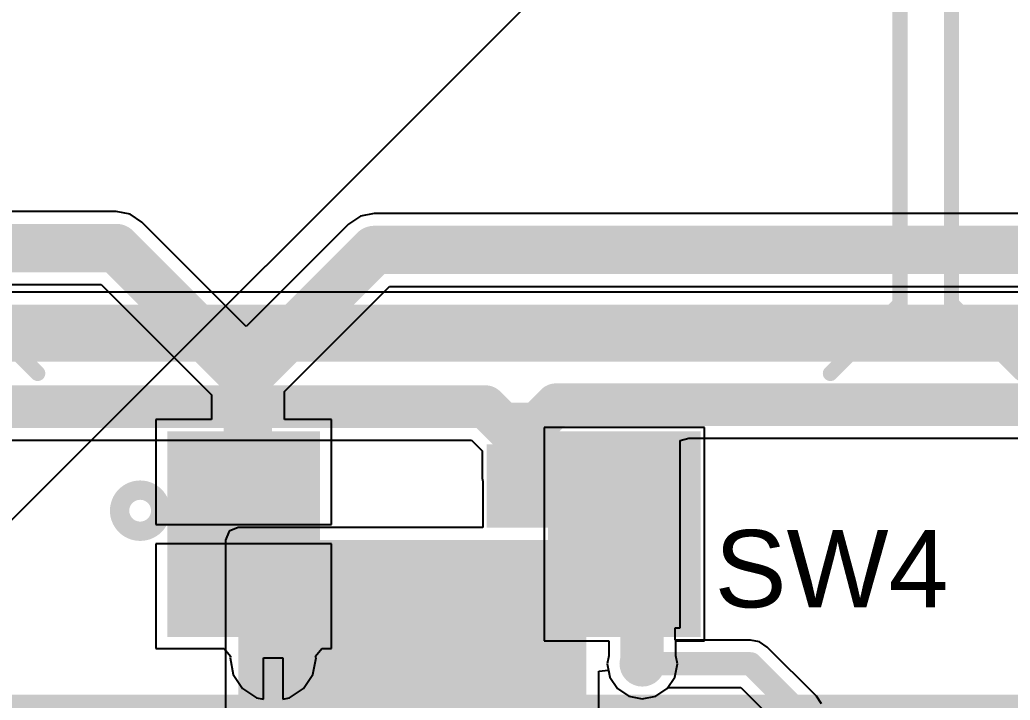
# Model space of a CAD drawing. Header units: millimetres. Extents: x 0 to 214, y 0 to 214.
# Drawn here: x 3.536 to 4.048, y 3.555 to 3.907 of the extents above; entities that cross this region are included whole.
import ezdxf

# ---------------------------------------------------------------- set-up
doc = ezdxf.new("R2010")
doc.units = ezdxf.units.MM
doc.header["$MEASUREMENT"] = 0
for name, color, linetype in [('BottomLayer', 5, 'Continuous'), ('BottomPaste', 16, 'Continuous'), ('BottomSolder', 6, 'Continuous'), ('TopLayer', 1, 'Continuous'), ('TopOverlay', 2, 'Continuous'), ('TopPaste', 8, 'Continuous'), ('TopSolder', 216, 'Continuous'), ('ViaHoleLayer', 16, 'Continuous')]:
    doc.layers.add(name, color=color, linetype=linetype)
doc.styles.add('Arial', font='', dxfattribs={"height": 0.2})
doc.styles.get('Arial').set_extended_font_data('Arial')

# ---------------------------------------------------------------- blocks, each defined once
blk = doc.blocks.new('HDR2X8_14')
at = {"layer": 'TopOverlay', "const_width": 0.00787}
blk.add_lwpolyline([(-0.409, 0.1), (0.41, 0.1)], dxfattribs=at)
blk = doc.blocks.new('TL3300CF160Q_267')
at = {"layer": 'TopLayer'}
for points in [[(-0.25591, 0.06299), (-0.35433, 0.06299), (-0.35433, 0.13386), (-0.25591, 0.13386)], [(0.35433, 0.06299), (0.25591, 0.06299), (0.25591, 0.13386), (0.35433, 0.13386)], [(-0.25591, -0.13386), (-0.35433, -0.13386), (-0.35433, -0.06299), (-0.25591, -0.06299)], [(0.35433, -0.13386), (0.25591, -0.13386), (0.25591, -0.06299), (0.35433, -0.06299)]]:
    blk.add_hatch(color=1, dxfattribs=at).paths.add_polyline_path(points)
at = {"layer": 'TopPaste'}
for points in [[(-0.25591, 0.06299), (-0.35433, 0.06299), (-0.35433, 0.13386), (-0.25591, 0.13386)], [(0.35433, 0.06299), (0.25591, 0.06299), (0.25591, 0.13386), (0.35433, 0.13386)], [(-0.25591, -0.13386), (-0.35433, -0.13386), (-0.35433, -0.06299), (-0.25591, -0.06299)], [(0.35433, -0.13386), (0.25591, -0.13386), (0.25591, -0.06299), (0.35433, -0.06299)]]:
    blk.add_hatch(color=8, dxfattribs=at).paths.add_polyline_path(points)
at = {"layer": 'TopSolder'}
for points in [[(-0.25191, 0.05899), (-0.35833, 0.05899), (-0.35833, 0.13786), (-0.25191, 0.13786)], [(0.35833, 0.05899), (0.25191, 0.05899), (0.25191, 0.13786), (0.35833, 0.13786)], [(-0.25191, -0.13786), (-0.35833, -0.13786), (-0.35833, -0.05899), (-0.25191, -0.05899)], [(0.35833, -0.13786), (0.25191, -0.13786), (0.25191, -0.05899), (0.35833, -0.05899)]]:
    blk.add_hatch(color=216, dxfattribs=at).paths.add_polyline_path(points)
at = {"layer": 'TopOverlay', "const_width": 0.00787}
for points in [[(-0.186, 0.241), (-0.222, 0.205)], [(-0.186, 0.241), (0.186, 0.241)], [(0.186, 0.241), (0.222, 0.205)], [(-0.24098, 0.05284), (-0.241, -0.051)], [(0.24202, 0.05384), (0.242, -0.055)], [(-0.222, -0.205), (-0.186, -0.241)], [(0.222, -0.205), (0.186, -0.241)], [(-0.186, -0.241), (0.186, -0.241)]]:
    blk.add_lwpolyline(points, dxfattribs=at)
at = {"layer": 'TopOverlay'}
for points, const_width in [([(-0.18797, 0.241, 1), (-0.18403, 0.241, 1)], 0.00394), ([(-0.18797, 0.241, 1), (-0.18403, 0.241, 1)], 0.00394), ([(0.18403, 0.241, 1), (0.18797, 0.241, 1)], 0.00394), ([(0.18403, 0.241, 1), (0.18797, 0.241, 1)], 0.00394), ([(-0.22397, 0.205, 1), (-0.22003, 0.205, 1)], 0.00394), ([(0.22003, 0.205, 1), (0.22397, 0.205, 1)], 0.00394), ([(-0.28237, 0.152, 1), (-0.30363, 0.152, 1)], 0.01), ([(-0.30613, 0.152, 1), (-0.30113, 0.152, 1)], 0.005), ([(-0.28487, 0.152, 1), (-0.27987, 0.152, 1)], 0.005), ([(-0.24295, 0.05284, 1), (-0.23902, 0.05284, 1)], 0.00394), ([(0.24005, 0.05384, 1), (0.24398, 0.05384, 1)], 0.00394), ([(-0.24297, -0.051, 1), (-0.23903, -0.051, 1)], 0.00394), ([(0.24003, -0.055, 1), (0.24397, -0.055, 1)], 0.00394), ([(-0.22397, -0.205, 1), (-0.22003, -0.205, 1)], 0.00394), ([(0.22003, -0.205, 1), (0.22397, -0.205, 1)], 0.00394), ([(-0.18797, -0.241, 1), (-0.18403, -0.241, 1)], 0.00394), ([(-0.18797, -0.241, 1), (-0.18403, -0.241, 1)], 0.00394), ([(0.18403, -0.241, 1), (0.18797, -0.241, 1)], 0.00394), ([(0.18403, -0.241, 1), (0.18797, -0.241, 1)], 0.00394)]:
    blk.add_lwpolyline(points, format="xyb", close=True, dxfattribs=dict(at, const_width=const_width))
blk = doc.blocks.new('TL3300CF160Q_269')
at = {"layer": 'TopLayer'}
for points in [[(-0.25591, 0.06299), (-0.35433, 0.06299), (-0.35433, 0.13386), (-0.25591, 0.13386)], [(0.35433, 0.06299), (0.25591, 0.06299), (0.25591, 0.13386), (0.35433, 0.13386)], [(-0.25591, -0.13386), (-0.35433, -0.13386), (-0.35433, -0.06299), (-0.25591, -0.06299)], [(0.35433, -0.13386), (0.25591, -0.13386), (0.25591, -0.06299), (0.35433, -0.06299)]]:
    blk.add_hatch(color=1, dxfattribs=at).paths.add_polyline_path(points)
at = {"layer": 'TopPaste'}
for points in [[(-0.25591, 0.06299), (-0.35433, 0.06299), (-0.35433, 0.13386), (-0.25591, 0.13386)], [(0.35433, 0.06299), (0.25591, 0.06299), (0.25591, 0.13386), (0.35433, 0.13386)], [(-0.25591, -0.13386), (-0.35433, -0.13386), (-0.35433, -0.06299), (-0.25591, -0.06299)], [(0.35433, -0.13386), (0.25591, -0.13386), (0.25591, -0.06299), (0.35433, -0.06299)]]:
    blk.add_hatch(color=8, dxfattribs=at).paths.add_polyline_path(points)
at = {"layer": 'TopSolder'}
for points in [[(-0.25191, 0.05899), (-0.35833, 0.05899), (-0.35833, 0.13786), (-0.25191, 0.13786)], [(0.35833, 0.05899), (0.25191, 0.05899), (0.25191, 0.13786), (0.35833, 0.13786)], [(-0.25191, -0.13786), (-0.35833, -0.13786), (-0.35833, -0.05899), (-0.25191, -0.05899)], [(0.35833, -0.13786), (0.25191, -0.13786), (0.25191, -0.05899), (0.35833, -0.05899)]]:
    blk.add_hatch(color=216, dxfattribs=at).paths.add_polyline_path(points)
at = {"layer": 'TopOverlay', "const_width": 0.00787}
for points in [[(-0.186, 0.241), (-0.222, 0.205)], [(-0.186, 0.241), (0.186, 0.241)], [(0.186, 0.241), (0.222, 0.205)], [(-0.24098, 0.05284), (-0.241, -0.051)], [(0.24202, 0.05384), (0.242, -0.055)], [(-0.222, -0.205), (-0.186, -0.241)], [(0.222, -0.205), (0.186, -0.241)], [(-0.186, -0.241), (0.186, -0.241)]]:
    blk.add_lwpolyline(points, dxfattribs=at)
at = {"layer": 'TopOverlay'}
for points, const_width in [([(-0.18797, 0.241, 1), (-0.18403, 0.241, 1)], 0.00394), ([(-0.18797, 0.241, 1), (-0.18403, 0.241, 1)], 0.00394), ([(0.18403, 0.241, 1), (0.18797, 0.241, 1)], 0.00394), ([(0.18403, 0.241, 1), (0.18797, 0.241, 1)], 0.00394), ([(-0.22397, 0.205, 1), (-0.22003, 0.205, 1)], 0.00394), ([(0.22003, 0.205, 1), (0.22397, 0.205, 1)], 0.00394), ([(-0.28237, 0.152, 1), (-0.30363, 0.152, 1)], 0.01), ([(-0.30613, 0.152, 1), (-0.30113, 0.152, 1)], 0.005), ([(-0.28487, 0.152, 1), (-0.27987, 0.152, 1)], 0.005), ([(-0.24295, 0.05284, 1), (-0.23902, 0.05284, 1)], 0.00394), ([(0.24005, 0.05384, 1), (0.24398, 0.05384, 1)], 0.00394), ([(-0.24297, -0.051, 1), (-0.23903, -0.051, 1)], 0.00394), ([(0.24003, -0.055, 1), (0.24397, -0.055, 1)], 0.00394), ([(-0.22397, -0.205, 1), (-0.22003, -0.205, 1)], 0.00394), ([(0.22003, -0.205, 1), (0.22397, -0.205, 1)], 0.00394), ([(-0.18797, -0.241, 1), (-0.18403, -0.241, 1)], 0.00394), ([(-0.18797, -0.241, 1), (-0.18403, -0.241, 1)], 0.00394), ([(0.18403, -0.241, 1), (0.18797, -0.241, 1)], 0.00394), ([(0.18403, -0.241, 1), (0.18797, -0.241, 1)], 0.00394)]:
    blk.add_lwpolyline(points, format="xyb", close=True, dxfattribs=dict(at, const_width=const_width))
blk = doc.blocks.new('RES_0603_B_305')
at = {"layer": 'BottomLayer'}
for points in [[(-0.045, -0.0175), (-0.045, 0.0175), (-0.015, 0.0175), (-0.015, -0.0175)], [(0.015, -0.0175), (0.015, 0.0175), (0.045, 0.0175), (0.045, -0.0175)]]:
    blk.add_hatch(color=5, dxfattribs=at).paths.add_polyline_path(points)
at = {"layer": 'BottomPaste'}
for points in [[(-0.045, -0.0175), (-0.045, 0.0175), (-0.015, 0.0175), (-0.015, -0.0175)], [(0.015, -0.0175), (0.015, 0.0175), (0.045, 0.0175), (0.045, -0.0175)]]:
    blk.add_hatch(color=16, dxfattribs=at).paths.add_polyline_path(points)
at = {"layer": 'BottomSolder'}
for points in [[(-0.049, -0.0215), (-0.049, 0.0215), (-0.011, 0.0215), (-0.011, -0.0215)], [(0.011, -0.0215), (0.011, 0.0215), (0.049, 0.0215), (0.049, -0.0215)]]:
    blk.add_hatch(color=6, dxfattribs=at).paths.add_polyline_path(points)
blk = doc.blocks.new('C__0603_B_348')
at = {"layer": 'BottomLayer'}
for points in [[(-0.045, -0.0175), (-0.045, 0.0175), (-0.015, 0.0175), (-0.015, -0.0175)], [(0.015, -0.0175), (0.015, 0.0175), (0.045, 0.0175), (0.045, -0.0175)]]:
    blk.add_hatch(color=5, dxfattribs=at).paths.add_polyline_path(points)
at = {"layer": 'BottomPaste'}
for points in [[(-0.045, -0.0175), (-0.045, 0.0175), (-0.015, 0.0175), (-0.015, -0.0175)], [(0.015, -0.0175), (0.015, 0.0175), (0.045, 0.0175), (0.045, -0.0175)]]:
    blk.add_hatch(color=16, dxfattribs=at).paths.add_polyline_path(points)
at = {"layer": 'BottomSolder'}
for points in [[(-0.04736, -0.01986), (-0.04736, 0.01986), (-0.01264, 0.01986), (-0.01264, -0.01986)], [(0.01264, -0.01986), (0.01264, 0.01986), (0.04736, 0.01986), (0.04736, -0.01986)]]:
    blk.add_hatch(color=6, dxfattribs=at).paths.add_polyline_path(points)

msp = doc.modelspace()

# ---------------------------------------------------------------- hatches: boundary and pattern name
at = {"layer": 'BottomLayer'}
msp.add_hatch(color=5, dxfattribs=at).paths.add_polyline_path([(3.649, 3.431), (3.829, 3.431), (3.829, 3.638), (3.649, 3.638)])
h = msp.add_hatch(color=5, dxfattribs=at)
edge = h.paths.add_edge_path()
edge.add_arc((3.667, 3.577), 0.01181, 0, 360)
h = msp.add_hatch(color=5, dxfattribs=at)
edge = h.paths.add_edge_path()
edge.add_arc((3.858, 3.574), 0.01181, 0, 360)
at = {"layer": 'BottomSolder'}
h = msp.add_hatch(color=6, dxfattribs=at)
edge = h.paths.add_edge_path()
edge.add_arc((3.667, 3.577), 0.00591, 0, 360)
h = msp.add_hatch(color=6, dxfattribs=at)
edge = h.paths.add_edge_path()
edge.add_arc((3.858, 3.574), 0.00591, 0, 360)
at = {"layer": 'TopLayer'}
h = msp.add_hatch(color=1, dxfattribs=at)
edge = h.paths.add_edge_path()
edge.add_arc((3.667, 3.577), 0.01181, 0, 360)
h = msp.add_hatch(color=1, dxfattribs=at)
edge = h.paths.add_edge_path()
edge.add_arc((3.858, 3.574), 0.01181, 0, 360)
at = {"layer": 'TopSolder'}
h = msp.add_hatch(color=216, dxfattribs=at)
edge = h.paths.add_edge_path()
edge.add_arc((3.667, 3.577), 0.00591, 0, 360)
h = msp.add_hatch(color=216, dxfattribs=at)
edge = h.paths.add_edge_path()
edge.add_arc((3.858, 3.574), 0.00591, 0, 360)
at = {"layer": 'ViaHoleLayer'}
h = msp.add_hatch(color=16, dxfattribs=at)
edge = h.paths.add_edge_path()
edge.add_arc((3.667, 3.577), 0.00591, 0, 360)
h = msp.add_hatch(color=16, dxfattribs=at)
edge = h.paths.add_edge_path()
edge.add_arc((3.858, 3.574), 0.00591, 0, 360)

# ---------------------------------------------------------------- linework, layer by layer
at = {"layer": 'BottomLayer'}
for p, q in [((4.25519, 3.76617), (3.498, 3.76617)), ((3.3663, 3.68967), (3.7696, 3.68967)), ((3.7696, 3.68967), (3.77519, 3.68408)), ((3.87753, 3.6894), (3.882, 3.69067)), ((3.87753, 3.6424), (3.87753, 3.6894)), ((3.882, 3.69067), (4.2647, 3.69067)), ((3.77519, 3.68408), (3.77519, 3.6699)), ((3.77519, 3.6699), (3.77553, 3.66823)), ((3.77553, 3.66823), (3.77553, 3.64449)), ((3.64441, 3.64259), (3.64251, 3.638)), ((3.649, 3.64449), (3.64441, 3.64259)), ((3.77553, 3.64449), (3.649, 3.64449)), ((3.87753, 3.6395), (3.87753, 3.6424)), ((3.87753, 3.6424), (3.87753, 3.6424)), ((3.64251, 3.638), (3.64251, 3.44849)), ((3.87753, 3.5925), (3.87753, 3.6395)), ((3.87753, 3.6395), (3.87753, 3.6395)), ((3.87502, 3.58624), (3.87502, 3.5925)), ((3.87502, 3.5925), (3.87753, 3.5925)), ((3.914, 3.58624), (3.87502, 3.58624)), ((3.91868, 3.5853), (3.914, 3.58624)), ((3.92265, 3.58265), (3.91868, 3.5853)), ((3.94808, 3.55722), (3.92265, 3.58265)), ((3.83549, 3.57022), (3.84049, 3.57071)), ((3.83549, 3.51772), (3.83549, 3.57022)), ((3.84049, 3.57071), (3.84122, 3.56705)), ((3.84122, 3.56705), (3.84516, 3.56116)), ((3.84516, 3.56116), (3.85105, 3.55722)), ((3.86495, 3.55722), (3.87084, 3.56116)), ((3.87084, 3.56116), (3.87125, 3.56176)), ((3.87125, 3.56176), (3.90893, 3.56176)), ((3.90893, 3.56176), (3.9272, 3.5435)), ((3.85105, 3.55722), (3.858, 3.55584)), ((3.858, 3.55584), (3.86495, 3.55722)), ((3.95074, 3.55325), (3.94808, 3.55722))]:
    msp.add_line(p, q, dxfattribs=at)
for points, const_width in [([(3.498, 3.745), (4.25519, 3.745)], 0.02953), ([(3.80053, 3.69511), (3.81341, 3.708)], 0.022), ([(3.81341, 3.708), (4.27884, 3.708)], 0.022), ([(3.295, 3.707), (3.77678, 3.707)], 0.022), ([(3.77678, 3.707), (3.79253, 3.69126)], 0.022), ([(3.80053, 3.6699), (3.80053, 3.69511)], 0.022), ([(3.79253, 3.6699), (3.79253, 3.69126)], 0.022), ([(3.79253, 3.6699), (3.79653, 3.6659)], 0.022), ([(3.79653, 3.6659), (3.80053, 3.6699)], 0.022), ([(3.85653, 3.617), (3.85653, 3.6659)], 0.022), ([(3.79253, 3.6095), (3.79253, 3.616)], 0.022), ([(3.85653, 3.617), (3.85769, 3.61584)], 0.022), ([(3.85769, 3.57431), (3.85769, 3.61584)], 0.022), ([(3.77464, 3.59161), (3.79253, 3.6095)], 0.022), ([(3.77464, 3.577), (3.77464, 3.59161)], 0.022), ([(3.667, 3.577), (3.77464, 3.577)], 0.022), ([(3.85769, 3.57431), (3.858, 3.574)], 0.022), ([(3.858, 3.574), (3.914, 3.574)], 0.012), ([(3.914, 3.574), (3.93943, 3.54857)], 0.012)]:
    msp.add_lwpolyline(points, dxfattribs=dict(at, const_width=const_width))
for points, const_width in [([(3.80791, 3.708, 1), (3.81891, 3.708, 1)], 0.011), ([(3.80791, 3.708, 1), (3.81891, 3.708, 1)], 0.011), ([(3.77128, 3.707, 1), (3.78228, 3.707, 1)], 0.011), ([(3.77128, 3.707, 1), (3.78228, 3.707, 1)], 0.011), ([(3.79503, 3.69511, 1), (3.80603, 3.69511, 1)], 0.011), ([(3.79503, 3.69511, 1), (3.80603, 3.69511, 1)], 0.011), ([(3.78703, 3.69126, 1), (3.79803, 3.69126, 1)], 0.011), ([(3.78703, 3.69126, 1), (3.79803, 3.69126, 1)], 0.011), ([(3.78703, 3.6699, 1), (3.79803, 3.6699, 1)], 0.011), ([(3.78703, 3.6699, 1), (3.79803, 3.6699, 1)], 0.011), ([(3.79503, 3.6699, 1), (3.80603, 3.6699, 1)], 0.011), ([(3.79503, 3.6699, 1), (3.80603, 3.6699, 1)], 0.011), ([(3.79103, 3.6659, 1), (3.80203, 3.6659, 1)], 0.011), ([(3.79103, 3.6659, 1), (3.80203, 3.6659, 1)], 0.011), ([(3.85103, 3.6659, 1), (3.86203, 3.6659, 1)], 0.011), ([(3.78703, 3.616, 1), (3.79803, 3.616, 1)], 0.011), ([(3.85103, 3.617, 1), (3.86203, 3.617, 1)], 0.011), ([(3.85103, 3.617, 1), (3.86203, 3.617, 1)], 0.011), ([(3.85219, 3.61584, 1), (3.86319, 3.61584, 1)], 0.011), ([(3.85219, 3.61584, 1), (3.86319, 3.61584, 1)], 0.011), ([(3.78703, 3.6095, 1), (3.79803, 3.6095, 1)], 0.011), ([(3.78703, 3.6095, 1), (3.79803, 3.6095, 1)], 0.011), ([(3.76914, 3.59161, 1), (3.78014, 3.59161, 1)], 0.011), ([(3.76914, 3.59161, 1), (3.78014, 3.59161, 1)], 0.011), ([(3.6615, 3.577, 1), (3.6725, 3.577, 1)], 0.011), ([(3.76914, 3.577, 1), (3.78014, 3.577, 1)], 0.011), ([(3.76914, 3.577, 1), (3.78014, 3.577, 1)], 0.011), ([(3.85219, 3.57431, 1), (3.86319, 3.57431, 1)], 0.011), ([(3.85219, 3.57431, 1), (3.86319, 3.57431, 1)], 0.011), ([(3.8525, 3.574, 1), (3.8635, 3.574, 1)], 0.011), ([(3.855, 3.574, 1), (3.861, 3.574, 1)], 0.006), ([(3.911, 3.574, 1), (3.917, 3.574, 1)], 0.006), ([(3.911, 3.574, 1), (3.917, 3.574, 1)], 0.006)]:
    msp.add_lwpolyline(points, format="xyb", close=True, dxfattribs=dict(at, const_width=const_width))
at = {"layer": 'BottomSolder'}
msp.add_line((0.01449, 0.13433), (214.06023, 213.98652), dxfattribs=at)
at = {"layer": 'TopLayer'}
for p, q in [((3.58586, 3.80786), (3.21638, 3.80786)), ((3.59308, 3.80643), (3.58586, 3.80786)), ((3.5992, 3.80234), (3.59308, 3.80643)), ((3.71938, 3.80686), (3.71217, 3.80543)), ((4.09762, 3.80686), (3.71938, 3.80686)), ((3.65312, 3.74841), (3.5992, 3.80234)), ((3.70605, 3.80134), (3.65312, 3.74841)), ((3.71217, 3.80543), (3.70605, 3.80134)), ((3.50369, 3.77014), (3.57805, 3.77014)), ((3.57805, 3.77014), (3.63514, 3.71305)), ((3.67286, 3.7148), (3.7272, 3.76914)), ((3.7272, 3.76914), (4.08981, 3.76914)), ((3.67286, 3.70025), (3.67286, 3.7148)), ((3.63514, 3.71305), (3.63514, 3.70025)), ((3.63514, 3.70025), (3.60643, 3.70025)), ((3.60643, 3.70025), (3.60643, 3.64604)), ((3.6973, 3.70025), (3.67286, 3.70025)), ((3.6973, 3.64604), (3.6973, 3.70025)), ((3.89015, 3.69625), (3.80728, 3.69625)), ((3.80728, 3.69625), (3.80728, 3.58583)), ((3.89015, 3.58583), (3.89015, 3.69625)), ((3.60643, 3.64604), (3.65187, 3.64604)), ((3.65187, 3.64604), (3.6973, 3.64604)), ((3.65187, 3.63604), (3.60643, 3.63604)), ((3.60643, 3.63604), (3.60643, 3.58183)), ((3.6973, 3.63604), (3.65187, 3.63604)), ((3.6973, 3.58183), (3.6973, 3.63604)), ((3.80728, 3.58583), (3.84067, 3.58583)), ((3.84067, 3.58583), (3.84067, 3.57816)), ((3.87533, 3.57816), (3.87533, 3.58583)), ((3.87533, 3.58583), (3.89015, 3.58583)), ((3.60643, 3.58183), (3.64178, 3.58183)), ((3.64178, 3.58183), (3.64495, 3.57796)), ((3.68905, 3.57796), (3.69222, 3.58183)), ((3.69222, 3.58183), (3.6973, 3.58183)), ((3.64495, 3.57796), (3.64476, 3.577)), ((3.64476, 3.577), (3.64645, 3.56849)), ((3.662, 3.55576), (3.662, 3.577)), ((3.662, 3.577), (3.672, 3.577)), ((3.672, 3.577), (3.672, 3.55576)), ((3.68755, 3.56849), (3.68924, 3.577)), ((3.68924, 3.577), (3.68905, 3.57796)), ((3.84067, 3.57816), (3.83984, 3.574)), ((3.87616, 3.574), (3.87533, 3.57816)), ((3.83984, 3.574), (3.84122, 3.56705)), ((3.87478, 3.56705), (3.87616, 3.574)), ((3.64645, 3.56849), (3.65128, 3.56128)), ((3.68272, 3.56128), (3.68755, 3.56849)), ((3.84122, 3.56705), (3.84516, 3.56116)), ((3.87084, 3.56116), (3.87478, 3.56705)), ((3.65128, 3.56128), (3.65849, 3.55645)), ((3.67551, 3.55645), (3.68272, 3.56128)), ((3.84516, 3.56116), (3.85105, 3.55722)), ((3.86495, 3.55722), (3.87084, 3.56116)), ((3.65849, 3.55645), (3.662, 3.55576)), ((3.672, 3.55576), (3.67551, 3.55645)), ((3.85105, 3.55722), (3.858, 3.55584)), ((3.858, 3.55584), (3.86495, 3.55722))]:
    msp.add_line(p, q, dxfattribs=at)
for points, const_width in [([(3.21638, 3.789), (3.58586, 3.789)], 0.025), ([(3.58586, 3.789), (3.65372, 3.72114)], 0.025), ([(3.654, 3.72262), (3.71938, 3.788)], 0.025), ([(3.71938, 3.788), (4.09762, 3.788)], 0.025), ([(3.654, 3.64261), (3.654, 3.72262)], 0.025), ([(3.84872, 3.64104), (3.858, 3.63176)], 0.022), ([(3.65215, 3.64076), (3.667, 3.62591)], 0.022), ([(3.858, 3.574), (3.858, 3.63176)], 0.022), ([(3.667, 3.577), (3.667, 3.62591)], 0.022)]:
    msp.add_lwpolyline(points, dxfattribs=dict(at, const_width=const_width))
for points, const_width in [([(3.57961, 3.789, 1), (3.59211, 3.789, 1)], 0.0125), ([(3.57961, 3.789, 1), (3.59211, 3.789, 1)], 0.0125), ([(3.71313, 3.788, 1), (3.72563, 3.788, 1)], 0.0125), ([(3.71313, 3.788, 1), (3.72563, 3.788, 1)], 0.0125), ([(3.64775, 3.72262, 1), (3.66025, 3.72262, 1)], 0.0125), ([(3.64775, 3.72262, 1), (3.66025, 3.72262, 1)], 0.0125), ([(3.64747, 3.72114, 1), (3.65997, 3.72114, 1)], 0.0125), ([(3.64775, 3.64261, 1), (3.66025, 3.64261, 1)], 0.0125), ([(3.84322, 3.64104, 1), (3.85422, 3.64104, 1)], 0.011), ([(3.64665, 3.64076, 1), (3.65765, 3.64076, 1)], 0.011), ([(3.8525, 3.63176, 1), (3.8635, 3.63176, 1)], 0.011), ([(3.8525, 3.63176, 1), (3.8635, 3.63176, 1)], 0.011), ([(3.6615, 3.62591, 1), (3.6725, 3.62591, 1)], 0.011), ([(3.6615, 3.62591, 1), (3.6725, 3.62591, 1)], 0.011), ([(3.6615, 3.577, 1), (3.6725, 3.577, 1)], 0.011), ([(3.8525, 3.574, 1), (3.8635, 3.574, 1)], 0.011)]:
    msp.add_lwpolyline(points, format="xyb", close=True, dxfattribs=dict(at, const_width=const_width))
at = {"layer": 'TopSolder'}
msp.add_line((0.01449, 0.13433), (214.06023, 213.98652), dxfattribs=at)

# ---------------------------------------------------------------- block references
for name, p, rotation in [('TL3300CF160Q_269', (3.75029, 3.94616), 90), ('TL3300CF160Q_267', (4.25891, 3.94616), 90), ('RES_0603_B_305', (3.82653, 3.6659), 180)]:
    msp.add_blockref(name, p, dxfattribs=dict(rotation=rotation))
for name, p in [('C__0603_B_348', (3.82653, 3.616)), ('HDR2X8_14', (3.742, 3.454))]:
    msp.add_blockref(name, p)

# ---------------------------------------------------------------- texts
at = {"layer": 'TopOverlay', "style": 'Arial'}
msp.add_text('SW4', height=0.04, dxfattribs=at).set_placement((3.89535, 3.60316))

doc.saveas('drawing.dxf')
